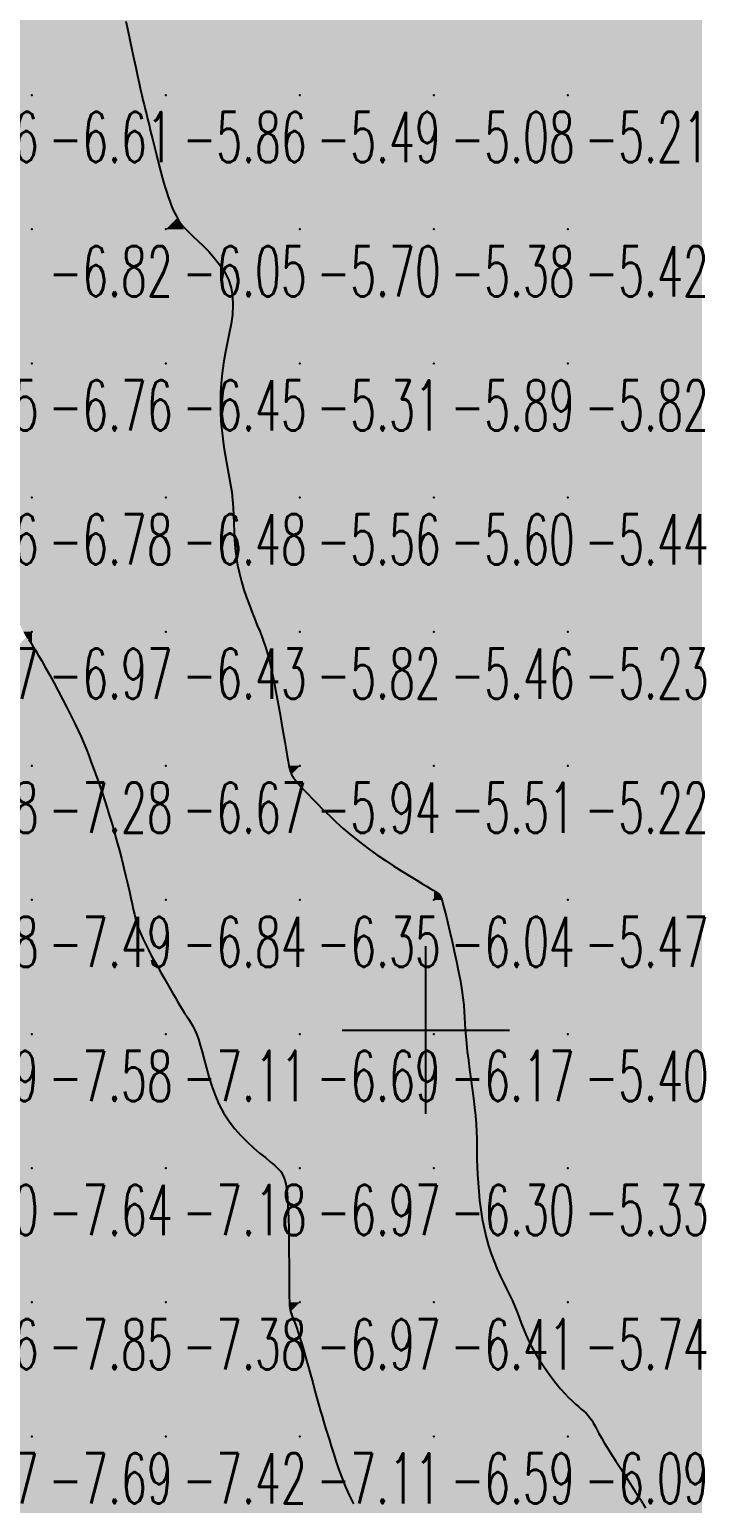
# Model space of a CAD drawing. Header units: millimetres. Extents: x 88261 to 90953, y 390274 to 392322.
# Drawn here: x 89970.1 to 90020.1, y 391712.2 to 391822.1 of the extents above; entities that cross this region are included whole.
import ezdxf
from ezdxf.enums import TextEntityAlignment as Align

# ---------------------------------------------------------------- set-up
doc = ezdxf.new("R2010")
doc.units = ezdxf.units.MM
doc.header["$LTSCALE"] = 25
for name, color, linetype in [('Carroyage(1)_Croix', 7, 'Continuous'), ('CN_03_00', 7, 'Continuous'), ('COTEAlt', 7, 'Continuous'), ('TN_COLORIAGE', 7, 'Continuous')]:
    doc.layers.add(name, color=color, linetype=linetype)
doc.styles.add('Simplex 1.0', font='Simplex.shx', dxfattribs={"width": 0.99, "height": 2.5})
doc.styles.get("Standard").update_dxf_attribs({"font": 'times.ttf'})

# ---------------------------------------------------------------- blocks, each defined once
blk = doc.blocks.new('COTE')
at = {"color": 0}
blk.add_point((0, 0), dxfattribs=at)
at = {"layer": 'COTEAlt'}
blk.add_attdef('ALT', text='', height=3.75, dxfattribs=at).set_placement((1.25, -1.25), align=Align.TOP_LEFT)

msp = doc.modelspace()

# ---------------------------------------------------------------- linework, layer by layer
at = {"layer": 'Carroyage(1)_Croix'}
for p, q in [((89999.65, 391741.29), (89999.65, 391753.79)), ((89993.4, 391747.54), (90005.9, 391747.54))]:
    msp.add_line(p, q, dxfattribs=at)
at = {"layer": 'CN_03_00', "flags": 128}
for points, elevation in [([(89977.26, 391822.77), (89977.41, 391822.08), (89977.56, 391821.37), (89977.71, 391820.66), (89977.86, 391819.96), (89978, 391819.3), (89978.14, 391818.68), (89978.26, 391818.13), (89978.36, 391817.65), (89978.45, 391817.24), (89978.54, 391816.88), (89978.62, 391816.54), (89978.7, 391816.2), (89978.79, 391815.86), (89978.88, 391815.47), (89978.99, 391815.04), (89979.11, 391814.54), (89979.24, 391813.99), (89979.39, 391813.4), (89979.54, 391812.8), (89979.7, 391812.18), (89979.85, 391811.59), (89980, 391811.03), (89980.15, 391810.51), (89980.29, 391810.06), (89980.42, 391809.67), (89980.54, 391809.34), (89980.65, 391809.05), (89980.75, 391808.8), (89980.85, 391808.58), (89980.95, 391808.39), (89981.03, 391808.23), (89981.12, 391808.07), (89981.2, 391807.92), (89981.3, 391807.77), (89981.42, 391807.61), (89981.57, 391807.43), (89981.76, 391807.23), (89982, 391806.99), (89982.29, 391806.71), (89982.64, 391806.38), (89983.03, 391806.01), (89983.45, 391805.59), (89983.86, 391805.12), (89984.26, 391804.62), (89984.62, 391804.08), (89984.91, 391803.5), (89985.12, 391802.89), (89985.23, 391802.25), (89985.25, 391801.59), (89985.21, 391800.9), (89985.11, 391800.19), (89984.98, 391799.47), (89984.83, 391798.73), (89984.68, 391797.99), (89984.54, 391797.25), (89984.44, 391796.51), (89984.37, 391795.77), (89984.33, 391795.04), (89984.32, 391794.32), (89984.33, 391793.61), (89984.36, 391792.93), (89984.42, 391792.26), (89984.49, 391791.63), (89984.58, 391791.01), (89984.67, 391790.43), (89984.78, 391789.86), (89984.88, 391789.3), (89984.98, 391788.75), (89985.08, 391788.2), (89985.16, 391787.64), (89985.22, 391787.08), (89985.27, 391786.5), (89985.3, 391785.91), (89985.33, 391785.31), (89985.35, 391784.7), (89985.38, 391784.09), (89985.43, 391783.46), (89985.5, 391782.84), (89985.6, 391782.21), (89985.73, 391781.59), (89985.89, 391780.97), (89986.07, 391780.37), (89986.27, 391779.78), (89986.48, 391779.22), (89986.68, 391778.68), (89986.88, 391778.17), (89987.07, 391777.71), (89987.25, 391777.28), (89987.4, 391776.89), (89987.54, 391776.5), (89987.68, 391776.11), (89987.81, 391775.69), (89987.93, 391775.24), (89988.06, 391774.73), (89988.19, 391774.15), (89988.32, 391773.48), (89988.46, 391772.75), (89988.6, 391771.98), (89988.74, 391771.2), (89988.88, 391770.43), (89989, 391769.69), (89989.12, 391769.02), (89989.22, 391768.43), (89989.3, 391767.95), (89989.37, 391767.57), (89989.42, 391767.27), (89989.47, 391767.04), (89989.52, 391766.87), (89989.56, 391766.73), (89989.6, 391766.63), (89989.65, 391766.53), (89989.71, 391766.44), (89989.78, 391766.33), (89989.87, 391766.21), (89989.99, 391766.07), (89990.14, 391765.9), (89990.32, 391765.7), (89990.55, 391765.45), (89990.83, 391765.16), (89991.16, 391764.81), (89991.54, 391764.42), (89991.97, 391763.99), (89992.45, 391763.53), (89992.96, 391763.04), (89993.51, 391762.55), (89994.09, 391762.05), (89994.7, 391761.56), (89995.34, 391761.08), (89995.99, 391760.61), (89996.63, 391760.17), (89997.26, 391759.76), (89997.86, 391759.38), (89998.42, 391759.03), (89998.92, 391758.73), (89999.35, 391758.47), (89999.7, 391758.26), (89999.98, 391758.1), (90000.2, 391757.97), (90000.35, 391757.87), (90000.47, 391757.8), (90000.55, 391757.74), (90000.61, 391757.69), (90000.65, 391757.65), (90000.69, 391757.61), (90000.73, 391757.54), (90000.77, 391757.45), (90000.82, 391757.31), (90000.88, 391757.11), (90000.95, 391756.85), (90001.04, 391756.5), (90001.15, 391756.05), (90001.29, 391755.5), (90001.44, 391754.85), (90001.6, 391754.15), (90001.77, 391753.41), (90001.93, 391752.65), (90002.08, 391751.89), (90002.22, 391751.18), (90002.33, 391750.52), (90002.41, 391749.93), (90002.47, 391749.4), (90002.51, 391748.92), (90002.54, 391748.47), (90002.56, 391748.02), (90002.59, 391747.56), (90002.62, 391747.07), (90002.67, 391746.53), (90002.73, 391745.93), (90002.82, 391745.28), (90002.91, 391744.59), (90003.01, 391743.89), (90003.11, 391743.17), (90003.2, 391742.46), (90003.28, 391741.77), (90003.35, 391741.13), (90003.4, 391740.53), (90003.43, 391739.96), (90003.44, 391739.43), (90003.45, 391738.91), (90003.46, 391738.4), (90003.46, 391737.88), (90003.48, 391737.34), (90003.5, 391736.76), (90003.54, 391736.15), (90003.59, 391735.5), (90003.66, 391734.82), (90003.75, 391734.13), (90003.86, 391733.44), (90003.99, 391732.76), (90004.14, 391732.09), (90004.32, 391731.45), (90004.52, 391730.84), (90004.74, 391730.27), (90004.97, 391729.72), (90005.2, 391729.21), (90005.44, 391728.72), (90005.67, 391728.25), (90005.9, 391727.8), (90006.1, 391727.36), (90006.28, 391726.93), (90006.45, 391726.51), (90006.61, 391726.1), (90006.77, 391725.68), (90006.93, 391725.26), (90007.11, 391724.84), (90007.31, 391724.4), (90007.54, 391723.95), (90007.8, 391723.48), (90008.08, 391723.01), (90008.4, 391722.53), (90008.72, 391722.06), (90009.05, 391721.61), (90009.38, 391721.18), (90009.7, 391720.79), (90010.01, 391720.44), (90010.3, 391720.14), (90010.57, 391719.88), (90010.81, 391719.65), (90011.04, 391719.46), (90011.24, 391719.28), (90011.43, 391719.12), (90011.6, 391718.96), (90011.75, 391718.8), (90011.89, 391718.63), (90012.02, 391718.44), (90012.14, 391718.24), (90012.27, 391718.01), (90012.41, 391717.75), (90012.56, 391717.45), (90012.75, 391717.13), (90012.96, 391716.76), (90013.22, 391716.35), (90013.5, 391715.89), (90013.82, 391715.4), (90014.16, 391714.88), (90014.52, 391714.32), (90014.89, 391713.74), (90015.27, 391713.14), (90015.66, 391712.53), (90016.04, 391711.9)], -6), ([(89970.02, 391776.62), (89970.11, 391776.5), (89970.21, 391776.34), (89970.35, 391776.12), (89970.52, 391775.85), (89970.73, 391775.49), (89970.98, 391775.06), (89971.26, 391774.55), (89971.58, 391774), (89971.91, 391773.4), (89972.24, 391772.78), (89972.57, 391772.16), (89972.89, 391771.54), (89973.19, 391770.95), (89973.46, 391770.4), (89973.71, 391769.88), (89973.93, 391769.39), (89974.13, 391768.92), (89974.32, 391768.46), (89974.49, 391768.01), (89974.66, 391767.57), (89974.83, 391767.11), (89975, 391766.65), (89975.17, 391766.17), (89975.34, 391765.68), (89975.52, 391765.17), (89975.69, 391764.63), (89975.87, 391764.08), (89976.05, 391763.49), (89976.23, 391762.88), (89976.42, 391762.25), (89976.6, 391761.59), (89976.78, 391760.92), (89976.95, 391760.26), (89977.12, 391759.61), (89977.27, 391758.99), (89977.41, 391758.4), (89977.53, 391757.86), (89977.64, 391757.38), (89977.73, 391756.95), (89977.81, 391756.55), (89977.9, 391756.18), (89977.99, 391755.82), (89978.09, 391755.47), (89978.21, 391755.12), (89978.35, 391754.76), (89978.52, 391754.37), (89978.72, 391753.96), (89978.94, 391753.53), (89979.16, 391753.1), (89979.4, 391752.67), (89979.64, 391752.24), (89979.88, 391751.82), (89980.12, 391751.41), (89980.34, 391751.02), (89980.55, 391750.65), (89980.75, 391750.31), (89980.94, 391749.98), (89981.12, 391749.67), (89981.29, 391749.37), (89981.46, 391749.1), (89981.62, 391748.84), (89981.78, 391748.6), (89981.94, 391748.37), (89982.09, 391748.13), (89982.24, 391747.87), (89982.38, 391747.58), (89982.53, 391747.25), (89982.67, 391746.87), (89982.81, 391746.42), (89982.96, 391745.91), (89983.11, 391745.33), (89983.27, 391744.7), (89983.46, 391744.04), (89983.67, 391743.36), (89983.92, 391742.68), (89984.21, 391742.01), (89984.55, 391741.37), (89984.94, 391740.76), (89985.38, 391740.2), (89985.84, 391739.68), (89986.32, 391739.2), (89986.79, 391738.76), (89987.24, 391738.37), (89987.67, 391738.03), (89988.04, 391737.72), (89988.35, 391737.46), (89988.61, 391737.22), (89988.82, 391736.99), (89988.98, 391736.73), (89989.11, 391736.43), (89989.2, 391736.06), (89989.27, 391735.61), (89989.33, 391735.04), (89989.36, 391734.36), (89989.39, 391733.57), (89989.41, 391732.72), (89989.43, 391731.84), (89989.43, 391730.96), (89989.44, 391730.11), (89989.44, 391729.33), (89989.44, 391728.65), (89989.45, 391728.09), (89989.45, 391727.64), (89989.46, 391727.3), (89989.48, 391727.02), (89989.5, 391726.81), (89989.53, 391726.64), (89989.57, 391726.49), (89989.61, 391726.35), (89989.67, 391726.2), (89989.74, 391726.02), (89989.82, 391725.82), (89989.91, 391725.58), (89990.01, 391725.3), (89990.12, 391724.98), (89990.25, 391724.59), (89990.39, 391724.15), (89990.54, 391723.64), (89990.7, 391723.08), (89990.87, 391722.48), (89991.04, 391721.86), (89991.21, 391721.25), (89991.37, 391720.65), (89991.52, 391720.09), (89991.66, 391719.58), (89991.79, 391719.13), (89991.9, 391718.74), (89992.01, 391718.38), (89992.11, 391718.04), (89992.22, 391717.7), (89992.33, 391717.34), (89992.45, 391716.95), (89992.59, 391716.5), (89992.75, 391716), (89992.94, 391715.43), (89993.14, 391714.82), (89993.37, 391714.18), (89993.63, 391713.53), (89993.92, 391712.86), (89994.24, 391712.2)], -7)]:
    msp.add_lwpolyline(points, dxfattribs=dict(at, elevation=elevation))
at = {"layer": 'TN_COLORIAGE', "color": 151}
for points in [[(89960.25, 391827.24, -6.44), (89960.25, 391817.24, -6.44), (89970.25, 391827.24, -6.44)], [(89960.25, 391817.24, -6.44), (89970.25, 391817.24, -6.44), (89970.25, 391827.24, -6.44)], [(89970.25, 391817.24, -6), (89977.02, 391824.01, -6), (89970.25, 391827.24, -6), (89976.23, 391827.24, -6)], [(89977.02, 391824.01, -6.61), (89978.43, 391817.24, -6.61), (89970.25, 391817.24, -6.61)], [(89960.25, 391815.48, -6.61), (89963.74, 391810.73, -6.61), (89960.25, 391817.24, -6.61), (89970.25, 391817.24, -6.61)], [(89965.56, 391807.24, -6.61), (89963.74, 391810.73, -6.61), (89970.25, 391807.24, -6.61), (89970.25, 391817.24, -6.61)], [(89970.25, 391807.24, -6), (89978.81, 391815.8, -6), (89970.25, 391817.24, -6), (89978.43, 391817.24, -6)], [(89970.25, 391807.24, -6), (89978.81, 391815.8, -6), (89980.25, 391807.24, -6), (89980.25, 391809.8, -6)], [(89981.09, 391808.08, -6.05), (89980.25, 391809.8, -6.05), (89980.25, 391807.24, -6.05)], [(89981.09, 391808.08, -6.05), (89981.6, 391807.24, -6.05), (89980.25, 391807.24, -6.05)], [(89966.03, 391803.02, -6.76), (89965.38, 391797.24, -6.76), (89970.25, 391807.24, -6.76), (89970.25, 391797.24, -6.76)], [(89965.56, 391807.24, -6.82), (89966.03, 391803.02, -6.82), (89970.25, 391807.24, -6.82)], [(89970.25, 391807.24, -6.05), (89970.25, 391797.24, -6.05), (89980.25, 391807.24, -6.05)], [(89970.25, 391797.24, -6.05), (89980.25, 391797.24, -6.05), (89980.25, 391807.24, -6.05)], [(89980.25, 391797.24, -6), (89986.23, 391803.22, -6), (89980.25, 391807.24, -6), (89981.6, 391807.24, -6)], [(89984.18, 391797.24, -6.45), (89986.23, 391803.22, -6.45), (89980.25, 391797.24, -6.45)], [(89965.38, 391797.24, -6.76), (89965.46, 391792.45, -6.76), (89970.25, 391797.24, -6.76)], [(89965.64, 391787.24, -6.76), (89965.46, 391792.45, -6.76), (89970.25, 391787.24, -6.76), (89970.25, 391797.24, -6.76)], [(89970.25, 391797.24, -6.45), (89970.25, 391787.24, -6.45), (89980.25, 391797.24, -6.45)], [(89970.25, 391787.24, -6.45), (89980.25, 391787.24, -6.45), (89980.25, 391797.24, -6.45)], [(89980.25, 391787.24, -6), (89984.33, 391791.32, -6), (89980.25, 391797.24, -6), (89984.18, 391797.24, -6)], [(89984.33, 391791.32, -6.48), (89985.45, 391787.24, -6.48), (89980.25, 391787.24, -6.48)], [(89965.64, 391787.24, -6.78), (89966.52, 391783.51, -6.78), (89970.25, 391787.24, -6.78)], [(89969.61, 391777.24, -6.78), (89966.52, 391783.51, -6.78), (89970.25, 391777.24, -6.78), (89970.25, 391787.24, -6.78)], [(89970.25, 391787.24, -6.48), (89970.25, 391777.24, -6.48), (89980.25, 391787.24, -6.48)], [(89970.25, 391777.24, -6.48), (89980.25, 391777.24, -6.48), (89980.25, 391787.24, -6.48)], [(89980.25, 391787.24, -6), (89985.45, 391787.24, -6), (89980.25, 391777.24, -6), (89985.21, 391782.2, -6)], [(89985.21, 391782.2, -6.43), (89987.28, 391777.24, -6.43), (89980.25, 391777.24, -6.43)], [(89969.61, 391777.24, -6.97), (89969.83, 391776.82, -6.97), (89970.25, 391777.24, -6.97)], [(89970.25, 391776.4, -6.97), (89969.83, 391776.82, -6.97), (89970.25, 391777.24, -6.97)], [(89970.25, 391776.4, -6.43), (89973.53, 391770.52, -6.43), (89970.25, 391777.24, -6.43), (89980.25, 391777.24, -6.43)], [(89974.81, 391767.24, -6.43), (89973.53, 391770.52, -6.43), (89980.25, 391767.24, -6.43), (89980.25, 391777.24, -6.43)], [(89980.25, 391767.24, -6), (89988.11, 391775.1, -6), (89980.25, 391777.24, -6), (89987.28, 391777.24, -6)], [(89988.11, 391775.1, -6.67), (89989.41, 391767.24, -6.67), (89980.25, 391767.24, -6.67)], [(89974.81, 391767.24, -6.67), (89976.21, 391763.21, -6.67), (89980.25, 391767.24, -6.67)], [(89977.73, 391757.24, -6.67), (89976.21, 391763.21, -6.67), (89980.25, 391757.24, -6.67), (89980.25, 391767.24, -6.67)], [(89980.25, 391757.24, -6), (89989.56, 391766.55, -6), (89980.25, 391767.24, -6), (89989.41, 391767.24, -6)], [(89980.25, 391757.24, -6), (89989.56, 391766.55, -6), (89990.25, 391757.24, -6), (89990.25, 391765.74, -6)], [(89994.43, 391761.42, -6.35), (89990.25, 391765.74, -6.35), (89990.25, 391757.24, -6.35)], [(89990.25, 391757.24, -6), (89994.43, 391761.42, -6), (90000.25, 391757.24, -6), (90000.25, 391757.93, -6)], [(90000.69, 391757.69, -6.04), (90000.25, 391757.93, -6.04), (90000.25, 391757.24, -6.04)], [(89977.73, 391757.24, -6.84), (89978.03, 391755.03, -6.84), (89980.25, 391757.24, -6.84)], [(89980.25, 391751.2, -6.84), (89978.03, 391755.03, -6.84), (89980.25, 391757.24, -6.84)], [(89980.25, 391751.2, -6.35), (89981.67, 391748.66, -6.35), (89980.25, 391757.24, -6.35), (89990.25, 391757.24, -6.35)], [(89982.82, 391747.24, -6.35), (89981.67, 391748.66, -6.35), (89990.25, 391747.24, -6.35), (89990.25, 391757.24, -6.35)], [(89990.25, 391757.24, -6.04), (89990.25, 391747.24, -6.04), (90000.25, 391757.24, -6.04)], [(89990.25, 391747.24, -6.04), (90000.25, 391747.24, -6.04), (90000.25, 391757.24, -6.04)], [(90000.69, 391757.69, -6.04), (90000.89, 391757.24, -6.04), (90000.25, 391757.24, -6.04)], [(90000.25, 391747.24, -6), (90002.66, 391749.65, -6), (90000.25, 391757.24, -6), (90000.89, 391757.24, -6)], [(90002.44, 391747.24, -6.17), (90002.66, 391749.65, -6.17), (90000.25, 391747.24, -6.17)], [(89982.82, 391747.24, -6.69), (89983.94, 391740.93, -6.69), (89990.25, 391747.24, -6.69)], [(89988.71, 391737.24, -6.69), (89983.94, 391740.93, -6.69), (89990.25, 391737.24, -6.69), (89990.25, 391747.24, -6.69)], [(89990.25, 391747.24, -6.17), (89990.25, 391737.24, -6.17), (90000.25, 391747.24, -6.17)], [(89990.25, 391737.24, -6.17), (90000.25, 391737.24, -6.17), (90000.25, 391747.24, -6.17)], [(90000.25, 391737.24, -6), (90003.58, 391740.57, -6), (90000.25, 391747.24, -6), (90002.44, 391747.24, -6)], [(90003.34, 391737.24, -6.3), (90003.58, 391740.57, -6.3), (90000.25, 391737.24, -6.3)], [(89988.71, 391737.24, -6.97), (89989.45, 391736.44, -6.97), (89990.25, 391737.24, -6.97)], [(89989.45, 391736.44, -6.97), (89989.43, 391727.24, -6.97), (89990.25, 391737.24, -6.97), (89990.25, 391727.24, -6.97)], [(89990.25, 391737.24, -6.3), (89990.25, 391727.24, -6.3), (90000.25, 391737.24, -6.3)], [(89990.25, 391727.24, -6.3), (90000.25, 391727.24, -6.3), (90000.25, 391737.24, -6.3)], [(90000.25, 391727.24, -6), (90004.06, 391731.05, -6), (90000.25, 391737.24, -6), (90003.34, 391737.24, -6)], [(90004.06, 391731.05, -6.41), (90006.35, 391727.24, -6.41), (90000.25, 391727.24, -6.41)], [(89989.43, 391727.24, -6.97), (89989.5, 391726.49, -6.97), (89990.25, 391727.24, -6.97)], [(89990.25, 391724.89, -6.97), (89989.5, 391726.49, -6.97), (89990.25, 391727.24, -6.97)], [(89990.25, 391724.89, -6.41), (89991.84, 391718.83, -6.41), (89990.25, 391727.24, -6.41), (90000.25, 391727.24, -6.41)], [(89992.37, 391717.24, -6.41), (89991.84, 391718.83, -6.41), (90000.25, 391717.24, -6.41), (90000.25, 391727.24, -6.41)], [(90000.25, 391717.24, -6), (90007.15, 391724.14, -6), (90000.25, 391727.24, -6), (90006.35, 391727.24, -6)], [(90000.25, 391717.24, -6), (90007.15, 391724.14, -6), (90010.25, 391717.24, -6), (90010.25, 391719.89, -6)], [(90011.93, 391718.92, -6.09), (90010.25, 391719.89, -6.09), (90010.25, 391717.24, -6.09)], [(90011.93, 391718.92, -6.09), (90012.54, 391717.24, -6.09), (90010.25, 391717.24, -6.09)], [(89992.37, 391717.24, -6.59), (89994.24, 391711.23, -6.59), (90000.25, 391717.24, -6.59)], [(89998.18, 391707.24, -6.59), (89994.24, 391711.23, -6.59), (90000.25, 391707.24, -6.59), (90000.25, 391717.24, -6.59)], [(90000.25, 391717.24, -6.09), (90000.25, 391707.24, -6.09), (90010.25, 391717.24, -6.09)], [(90000.25, 391707.24, -6.09), (90010.25, 391707.24, -6.09), (90010.25, 391717.24, -6.09)], [(90010.25, 391707.24, -6), (90015.68, 391712.67, -6), (90010.25, 391717.24, -6), (90012.54, 391717.24, -6)], [(90015.68, 391712.67, -6.38), (90018.67, 391707.24, -6.38), (90010.25, 391707.24, -6.38)]]:
    msp.add_solid(points, dxfattribs=at)
at = {"layer": 'TN_COLORIAGE', "color": 141}
for points in [[(89978.43, 391817.24, -5.71), (89977.02, 391824.01, -5.71), (89980.25, 391817.24, -5.71), (89980.25, 391827.24, -5.71)], [(89980.25, 391817.24, -5.27), (89990.25, 391817.24, -5.27), (89990.25, 391827.24, -5.27)], [(89980.25, 391827.24, -5.27), (89980.25, 391817.24, -5.27), (89990.25, 391827.24, -5.27)], [(89990.25, 391817.24, -5.25), (90000.25, 391817.24, -5.25), (90000.25, 391827.24, -5.25)], [(89990.25, 391827.24, -5.25), (89990.25, 391817.24, -5.25), (90000.25, 391827.24, -5.25)], [(90000.25, 391817.24, -5.29), (90010.25, 391817.24, -5.29), (90010.25, 391827.24, -5.29)], [(90000.25, 391827.24, -5.29), (90000.25, 391817.24, -5.29), (90010.25, 391827.24, -5.29)], [(90018.59, 391827.24, -5.21), (90018.74, 391825.73, -5.21), (90010.25, 391827.24, -5.21), (90010.25, 391817.24, -5.21)], [(90020.25, 391823.61, -5.21), (90018.74, 391825.73, -5.21), (90020.25, 391817.24, -5.21), (90010.25, 391817.24, -5.21)], [(89978.43, 391817.24, -5.86), (89978.81, 391815.8, -5.86), (89980.25, 391817.24, -5.86)], [(89980.25, 391809.8, -5.86), (89978.81, 391815.8, -5.86), (89980.25, 391817.24, -5.86)], [(89980.25, 391809.8, -5.49), (89981.09, 391808.08, -5.49), (89980.25, 391817.24, -5.49), (89990.25, 391817.24, -5.49)], [(89981.6, 391807.24, -5.49), (89981.09, 391808.08, -5.49), (89990.25, 391807.24, -5.49), (89990.25, 391817.24, -5.49)], [(89990.25, 391817.24, -5.08), (89990.25, 391807.24, -5.08), (90000.25, 391817.24, -5.08)], [(89990.25, 391807.24, -5.08), (90000.25, 391807.24, -5.08), (90000.25, 391817.24, -5.08)], [(90000.25, 391807.24, -5.21), (90010.25, 391807.24, -5.21), (90010.25, 391817.24, -5.21)], [(90000.25, 391817.24, -5.21), (90000.25, 391807.24, -5.21), (90010.25, 391817.24, -5.21)], [(90010.25, 391807.24, -5.75), (90020.25, 391807.24, -5.75), (90020.25, 391817.24, -5.75)], [(90010.25, 391817.24, -5.75), (90010.25, 391807.24, -5.75), (90020.25, 391817.24, -5.75)], [(89981.6, 391807.24, -5.7), (89986.23, 391803.22, -5.7), (89990.25, 391807.24, -5.7)], [(89986.23, 391803.22, -5.31), (89984.18, 391797.24, -5.31), (89990.25, 391807.24, -5.31), (89990.25, 391797.24, -5.31)], [(89990.25, 391807.24, -5.38), (89990.25, 391797.24, -5.38), (90000.25, 391807.24, -5.38)], [(89990.25, 391797.24, -5.38), (90000.25, 391797.24, -5.38), (90000.25, 391807.24, -5.38)], [(90000.25, 391797.24, -5.42), (90010.25, 391797.24, -5.42), (90010.25, 391807.24, -5.42)], [(90000.25, 391807.24, -5.42), (90000.25, 391797.24, -5.42), (90010.25, 391807.24, -5.42)], [(90010.25, 391797.24, -5.83), (90020.25, 391797.24, -5.83), (90020.25, 391807.24, -5.83)], [(90010.25, 391807.24, -5.83), (90010.25, 391797.24, -5.83), (90020.25, 391807.24, -5.83)], [(89984.18, 391797.24, -5.31), (89984.33, 391791.32, -5.31), (89990.25, 391797.24, -5.31)], [(89985.45, 391787.24, -5.31), (89984.33, 391791.32, -5.31), (89990.25, 391787.24, -5.31), (89990.25, 391797.24, -5.31)], [(89990.25, 391797.24, -5.89), (89990.25, 391787.24, -5.89), (90000.25, 391797.24, -5.89)], [(89990.25, 391787.24, -5.89), (90000.25, 391787.24, -5.89), (90000.25, 391797.24, -5.89)], [(90000.25, 391787.24, -5.82), (90010.25, 391787.24, -5.82), (90010.25, 391797.24, -5.82)], [(90000.25, 391797.24, -5.82), (90000.25, 391787.24, -5.82), (90010.25, 391797.24, -5.82)], [(90010.25, 391797.24, -5.98), (90010.25, 391787.24, -5.98), (90020.25, 391797.24, -5.98)], [(90010.25, 391787.24, -5.98), (90020.25, 391787.24, -5.98), (90020.25, 391797.24, -5.98)], [(89987.28, 391777.24, -5.56), (89985.21, 391782.2, -5.56), (89990.25, 391777.24, -5.56), (89990.25, 391787.24, -5.56)], [(89985.21, 391782.2, -5.56), (89985.45, 391787.24, -5.56), (89990.25, 391787.24, -5.56)], [(89990.25, 391777.24, -5.6), (90000.25, 391777.24, -5.6), (90000.25, 391787.24, -5.6)], [(89990.25, 391787.24, -5.6), (89990.25, 391777.24, -5.6), (90000.25, 391787.24, -5.6)], [(90000.25, 391787.24, -5.44), (90000.25, 391777.24, -5.44), (90010.25, 391787.24, -5.44)], [(90000.25, 391777.24, -5.44), (90010.25, 391777.24, -5.44), (90010.25, 391787.24, -5.44)], [(90010.25, 391787.24, -5.7), (90010.25, 391777.24, -5.7), (90020.25, 391787.24, -5.7)], [(90010.25, 391777.24, -5.7), (90020.25, 391777.24, -5.7), (90020.25, 391787.24, -5.7)], [(89987.28, 391777.24, -5.82), (89988.11, 391775.1, -5.82), (89990.25, 391777.24, -5.82)], [(89989.41, 391767.24, -5.82), (89988.11, 391775.1, -5.82), (89990.25, 391767.24, -5.82), (89990.25, 391777.24, -5.82)], [(89990.25, 391767.24, -5.46), (90000.25, 391767.24, -5.46), (90000.25, 391777.24, -5.46)], [(89990.25, 391777.24, -5.46), (89990.25, 391767.24, -5.46), (90000.25, 391777.24, -5.46)], [(90000.25, 391777.24, -5.23), (90000.25, 391767.24, -5.23), (90010.25, 391777.24, -5.23)], [(90000.25, 391767.24, -5.23), (90010.25, 391767.24, -5.23), (90010.25, 391777.24, -5.23)], [(90010.25, 391767.24, -5.38), (90020.25, 391767.24, -5.38), (90020.25, 391777.24, -5.38)], [(90010.25, 391777.24, -5.38), (90010.25, 391767.24, -5.38), (90020.25, 391777.24, -5.38)], [(89989.41, 391767.24, -5.94), (89989.56, 391766.55, -5.94), (89990.25, 391767.24, -5.94)], [(89990.25, 391765.74, -5.94), (89989.56, 391766.55, -5.94), (89990.25, 391767.24, -5.94)], [(89990.25, 391765.74, -5.51), (89994.43, 391761.42, -5.51), (89990.25, 391767.24, -5.51), (90000.25, 391767.24, -5.51)], [(90000.25, 391757.93, -5.51), (89994.43, 391761.42, -5.51), (90000.25, 391767.24, -5.51)], [(90000.25, 391757.93, -5.22), (90000.69, 391757.69, -5.22), (90000.25, 391767.24, -5.22), (90010.25, 391767.24, -5.22)], [(90000.89, 391757.24, -5.22), (90000.69, 391757.69, -5.22), (90010.25, 391757.24, -5.22), (90010.25, 391767.24, -5.22)], [(90010.25, 391767.24, -5.1), (90010.25, 391757.24, -5.1), (90020.25, 391767.24, -5.1)], [(90010.25, 391757.24, -5.1), (90020.25, 391757.24, -5.1), (90020.25, 391767.24, -5.1)], [(90000.89, 391757.24, -5.47), (90002.66, 391749.65, -5.47), (90010.25, 391757.24, -5.47)], [(90002.66, 391749.65, -5.4), (90002.44, 391747.24, -5.4), (90010.25, 391757.24, -5.4), (90010.25, 391747.24, -5.4)], [(90010.25, 391757.24, -5.09), (90010.25, 391747.24, -5.09), (90020.25, 391757.24, -5.09)], [(90010.25, 391747.24, -5.09), (90020.25, 391747.24, -5.09), (90020.25, 391757.24, -5.09)], [(90002.44, 391747.24, -5.4), (90003.58, 391740.57, -5.4), (90010.25, 391747.24, -5.4)], [(90003.58, 391740.57, -5.33), (90003.34, 391737.24, -5.33), (90010.25, 391747.24, -5.33), (90010.25, 391737.24, -5.33)], [(90010.25, 391747.24, -5.26), (90010.25, 391737.24, -5.26), (90020.25, 391747.24, -5.26)], [(90010.25, 391737.24, -5.26), (90020.25, 391737.24, -5.26), (90020.25, 391747.24, -5.26)], [(90003.34, 391737.24, -5.33), (90004.06, 391731.05, -5.33), (90010.25, 391737.24, -5.33)], [(90006.35, 391727.24, -5.33), (90004.06, 391731.05, -5.33), (90010.25, 391727.24, -5.33), (90010.25, 391737.24, -5.33)], [(90010.25, 391737.24, -5.52), (90010.25, 391727.24, -5.52), (90020.25, 391737.24, -5.52)], [(90010.25, 391727.24, -5.52), (90020.25, 391727.24, -5.52), (90020.25, 391737.24, -5.52)], [(90006.35, 391727.24, -5.74), (90007.15, 391724.14, -5.74), (90010.25, 391727.24, -5.74)], [(90010.25, 391719.89, -5.74), (90007.15, 391724.14, -5.74), (90010.25, 391727.24, -5.74)], [(90010.25, 391719.89, -5.53), (90011.93, 391718.92, -5.53), (90010.25, 391727.24, -5.53), (90020.25, 391727.24, -5.53)], [(90012.54, 391717.24, -5.53), (90011.93, 391718.92, -5.53), (90020.25, 391717.24, -5.53), (90020.25, 391727.24, -5.53)], [(90012.54, 391717.24, -5.68), (90015.68, 391712.67, -5.68), (90020.25, 391717.24, -5.68)], [(90018.67, 391707.24, -5.68), (90015.68, 391712.67, -5.68), (90020.25, 391707.24, -5.68), (90020.25, 391717.24, -5.68)]]:
    msp.add_solid(points, dxfattribs=at)
at = {"layer": 'TN_COLORIAGE', "color": 161}
for points in [[(89960.25, 391767.24, -7), (89969.83, 391776.82, -7), (89970.25, 391767.24, -7), (89970.25, 391776.4, -7)], [(89973.53, 391770.52, -7.28), (89970.25, 391776.4, -7.28), (89970.25, 391767.24, -7.28)], [(89973.53, 391770.52, -7.28), (89974.81, 391767.24, -7.28), (89970.25, 391767.24, -7.28)], [(89960.25, 391757.24, -7.28), (89970.25, 391757.24, -7.28), (89970.25, 391767.24, -7.28)], [(89960.25, 391767.24, -7.28), (89960.25, 391757.24, -7.28), (89970.25, 391767.24, -7.28)], [(89970.25, 391757.24, -7), (89976.21, 391763.21, -7), (89970.25, 391767.24, -7), (89974.81, 391767.24, -7)], [(89976.21, 391763.21, -7.49), (89977.73, 391757.24, -7.49), (89970.25, 391757.24, -7.49)], [(89960.25, 391757.24, -7.49), (89960.25, 391747.24, -7.49), (89970.25, 391757.24, -7.49)], [(89960.25, 391747.24, -7.49), (89970.25, 391747.24, -7.49), (89970.25, 391757.24, -7.49)], [(89970.25, 391747.24, -7), (89978.03, 391755.03, -7), (89970.25, 391757.24, -7), (89977.73, 391757.24, -7)], [(89970.25, 391747.24, -7), (89978.03, 391755.03, -7), (89980.25, 391747.24, -7), (89980.25, 391751.2, -7)], [(89981.67, 391748.66, -7.11), (89980.25, 391751.2, -7.11), (89980.25, 391747.24, -7.11)], [(89981.67, 391748.66, -7.11), (89982.82, 391747.24, -7.11), (89980.25, 391747.24, -7.11)], [(89960.25, 391746.05, -7.58), (89962.12, 391739.11, -7.58), (89960.25, 391747.24, -7.58), (89970.25, 391747.24, -7.58)], [(89962.37, 391737.24, -7.58), (89962.12, 391739.11, -7.58), (89970.25, 391737.24, -7.58), (89970.25, 391747.24, -7.58)], [(89970.25, 391737.24, -7.11), (89980.25, 391737.24, -7.11), (89980.25, 391747.24, -7.11)], [(89970.25, 391747.24, -7.11), (89970.25, 391737.24, -7.11), (89980.25, 391747.24, -7.11)], [(89980.25, 391737.24, -7), (89983.94, 391740.93, -7), (89980.25, 391747.24, -7), (89982.82, 391747.24, -7)], [(89983.94, 391740.93, -7.18), (89988.71, 391737.24, -7.18), (89980.25, 391737.24, -7.18)], [(89962.37, 391737.24, -7.64), (89963.35, 391730.34, -7.64), (89970.25, 391737.24, -7.64)], [(89965.51, 391727.24, -7.64), (89963.35, 391730.34, -7.64), (89970.25, 391727.24, -7.64), (89970.25, 391737.24, -7.64)], [(89970.25, 391737.24, -7.18), (89970.25, 391727.24, -7.18), (89980.25, 391737.24, -7.18)], [(89970.25, 391727.24, -7.18), (89980.25, 391727.24, -7.18), (89980.25, 391737.24, -7.18)], [(89980.25, 391727.24, -7), (89989.45, 391736.44, -7), (89980.25, 391737.24, -7), (89988.71, 391737.24, -7)], [(89989.43, 391727.24, -7.38), (89989.45, 391736.44, -7.38), (89980.25, 391727.24, -7.38)], [(89966.77, 391723.76, -7.69), (89964.91, 391717.24, -7.69), (89970.25, 391727.24, -7.69), (89970.25, 391717.24, -7.69)], [(89965.51, 391727.24, -7.85), (89966.77, 391723.76, -7.85), (89970.25, 391727.24, -7.85)], [(89970.25, 391727.24, -7.38), (89970.25, 391717.24, -7.38), (89980.25, 391727.24, -7.38)], [(89970.25, 391717.24, -7.38), (89980.25, 391717.24, -7.38), (89980.25, 391727.24, -7.38)], [(89980.25, 391717.24, -7), (89989.5, 391726.49, -7), (89980.25, 391727.24, -7), (89989.43, 391727.24, -7)], [(89980.25, 391717.24, -7), (89989.5, 391726.49, -7), (89990.25, 391717.24, -7), (89990.25, 391724.89, -7)], [(89991.84, 391718.83, -7.11), (89990.25, 391724.89, -7.11), (89990.25, 391717.24, -7.11)], [(89991.84, 391718.83, -7.11), (89992.37, 391717.24, -7.11), (89990.25, 391717.24, -7.11)], [(89964.91, 391717.24, -7.69), (89965.24, 391712.23, -7.69), (89970.25, 391717.24, -7.69)], [(89969.27, 391707.24, -7.69), (89965.24, 391712.23, -7.69), (89970.25, 391707.24, -7.69), (89970.25, 391717.24, -7.69)], [(89970.25, 391717.24, -7.42), (89970.25, 391707.24, -7.42), (89980.25, 391717.24, -7.42)], [(89970.25, 391707.24, -7.42), (89980.25, 391707.24, -7.42), (89980.25, 391717.24, -7.42)], [(89980.25, 391717.24, -7.11), (89980.25, 391707.24, -7.11), (89990.25, 391717.24, -7.11)], [(89980.25, 391707.24, -7.11), (89990.25, 391707.24, -7.11), (89990.25, 391717.24, -7.11)], [(89990.25, 391707.24, -7), (89994.24, 391711.23, -7), (89990.25, 391717.24, -7), (89992.37, 391717.24, -7)]]:
    msp.add_solid(points, dxfattribs=at)

# ---------------------------------------------------------------- block references
at = {"layer": 'COTEAlt'}
ref = msp.add_blockref('COTE', (89960.25, 391817.24), dxfattribs=at)
ref.add_attrib('ALT', '-6.96', dxfattribs={"height": 3.75, "style": 'Simplex 1.0', "width": 0.6}).set_placement((89961.5, 391815.99), align=Align.TOP_LEFT)
ref = msp.add_blockref('COTE', (89970.25, 391817.24), dxfattribs=at)
ref.add_attrib('ALT', '-6.61', dxfattribs={"height": 3.75, "style": 'Simplex 1.0', "width": 0.6}).set_placement((89971.5, 391815.99), align=Align.TOP_LEFT)
ref = msp.add_blockref('COTE', (89980.25, 391817.24), dxfattribs=at)
ref.add_attrib('ALT', '-5.86', dxfattribs={"height": 3.75, "style": 'Simplex 1.0', "width": 0.6}).set_placement((89981.5, 391815.99), align=Align.TOP_LEFT)
ref = msp.add_blockref('COTE', (89990.25, 391817.24), dxfattribs=at)
ref.add_attrib('ALT', '-5.49', dxfattribs={"height": 3.75, "style": 'Simplex 1.0', "width": 0.6}).set_placement((89991.5, 391815.99), align=Align.TOP_LEFT)
ref = msp.add_blockref('COTE', (90000.25, 391817.24), dxfattribs=at)
ref.add_attrib('ALT', '-5.08', dxfattribs={"height": 3.75, "style": 'Simplex 1.0', "width": 0.6}).set_placement((90001.5, 391815.99), align=Align.TOP_LEFT)
ref = msp.add_blockref('COTE', (90010.25, 391817.24), dxfattribs=at)
ref.add_attrib('ALT', '-5.21', dxfattribs={"height": 3.75, "style": 'Simplex 1.0', "width": 0.6}).set_placement((90011.5, 391815.99), align=Align.TOP_LEFT)
ref = msp.add_blockref('COTE', (89970.25, 391807.24), dxfattribs=at)
ref.add_attrib('ALT', '-6.82', dxfattribs={"height": 3.75, "style": 'Simplex 1.0', "width": 0.6}).set_placement((89971.5, 391805.99), align=Align.TOP_LEFT)
ref = msp.add_blockref('COTE', (89980.25, 391807.24), dxfattribs=at)
ref.add_attrib('ALT', '-6.05', dxfattribs={"height": 3.75, "style": 'Simplex 1.0', "width": 0.6}).set_placement((89981.5, 391805.99), align=Align.TOP_LEFT)
ref = msp.add_blockref('COTE', (89990.25, 391807.24), dxfattribs=at)
ref.add_attrib('ALT', '-5.70', dxfattribs={"height": 3.75, "style": 'Simplex 1.0', "width": 0.6}).set_placement((89991.5, 391805.99), align=Align.TOP_LEFT)
ref = msp.add_blockref('COTE', (90000.25, 391807.24), dxfattribs=at)
ref.add_attrib('ALT', '-5.38', dxfattribs={"height": 3.75, "style": 'Simplex 1.0', "width": 0.6}).set_placement((90001.5, 391805.99), align=Align.TOP_LEFT)
ref = msp.add_blockref('COTE', (90010.25, 391807.24), dxfattribs=at)
ref.add_attrib('ALT', '-5.42', dxfattribs={"height": 3.75, "style": 'Simplex 1.0', "width": 0.6}).set_placement((90011.5, 391805.99), align=Align.TOP_LEFT)
ref = msp.add_blockref('COTE', (89960.25, 391797.24), dxfattribs=at)
ref.add_attrib('ALT', '-7.25', dxfattribs={"height": 3.75, "style": 'Simplex 1.0', "width": 0.6}).set_placement((89961.5, 391795.99), align=Align.TOP_LEFT)
ref = msp.add_blockref('COTE', (89970.25, 391797.24), dxfattribs=at)
ref.add_attrib('ALT', '-6.76', dxfattribs={"height": 3.75, "style": 'Simplex 1.0', "width": 0.6}).set_placement((89971.5, 391795.99), align=Align.TOP_LEFT)
ref = msp.add_blockref('COTE', (89980.25, 391797.24), dxfattribs=at)
ref.add_attrib('ALT', '-6.45', dxfattribs={"height": 3.75, "style": 'Simplex 1.0', "width": 0.6}).set_placement((89981.5, 391795.99), align=Align.TOP_LEFT)
ref = msp.add_blockref('COTE', (89990.25, 391797.24), dxfattribs=at)
ref.add_attrib('ALT', '-5.31', dxfattribs={"height": 3.75, "style": 'Simplex 1.0', "width": 0.6}).set_placement((89991.5, 391795.99), align=Align.TOP_LEFT)
ref = msp.add_blockref('COTE', (90000.25, 391797.24), dxfattribs=at)
ref.add_attrib('ALT', '-5.89', dxfattribs={"height": 3.75, "style": 'Simplex 1.0', "width": 0.6}).set_placement((90001.5, 391795.99), align=Align.TOP_LEFT)
ref = msp.add_blockref('COTE', (90010.25, 391797.24), dxfattribs=at)
ref.add_attrib('ALT', '-5.82', dxfattribs={"height": 3.75, "style": 'Simplex 1.0', "width": 0.6}).set_placement((90011.5, 391795.99), align=Align.TOP_LEFT)
ref = msp.add_blockref('COTE', (89960.25, 391787.24), dxfattribs=at)
ref.add_attrib('ALT', '-7.26', dxfattribs={"height": 3.75, "style": 'Simplex 1.0', "width": 0.6}).set_placement((89961.5, 391785.99), align=Align.TOP_LEFT)
ref = msp.add_blockref('COTE', (89970.25, 391787.24), dxfattribs=at)
ref.add_attrib('ALT', '-6.78', dxfattribs={"height": 3.75, "style": 'Simplex 1.0', "width": 0.6}).set_placement((89971.5, 391785.99), align=Align.TOP_LEFT)
ref = msp.add_blockref('COTE', (89980.25, 391787.24), dxfattribs=at)
ref.add_attrib('ALT', '-6.48', dxfattribs={"height": 3.75, "style": 'Simplex 1.0', "width": 0.6}).set_placement((89981.5, 391785.99), align=Align.TOP_LEFT)
ref = msp.add_blockref('COTE', (89990.25, 391787.24), dxfattribs=at)
ref.add_attrib('ALT', '-5.56', dxfattribs={"height": 3.75, "style": 'Simplex 1.0', "width": 0.6}).set_placement((89991.5, 391785.99), align=Align.TOP_LEFT)
ref = msp.add_blockref('COTE', (90000.25, 391787.24), dxfattribs=at)
ref.add_attrib('ALT', '-5.60', dxfattribs={"height": 3.75, "style": 'Simplex 1.0', "width": 0.6}).set_placement((90001.5, 391785.99), align=Align.TOP_LEFT)
ref = msp.add_blockref('COTE', (90010.25, 391787.24), dxfattribs=at)
ref.add_attrib('ALT', '-5.44', dxfattribs={"height": 3.75, "style": 'Simplex 1.0', "width": 0.6}).set_placement((90011.5, 391785.99), align=Align.TOP_LEFT)
ref = msp.add_blockref('COTE', (89960.25, 391777.24), dxfattribs=at)
ref.add_attrib('ALT', '-7.37', dxfattribs={"height": 3.75, "style": 'Simplex 1.0', "width": 0.6}).set_placement((89961.5, 391775.99), align=Align.TOP_LEFT)
ref = msp.add_blockref('COTE', (89970.25, 391777.24), dxfattribs=at)
ref.add_attrib('ALT', '-6.97', dxfattribs={"height": 3.75, "style": 'Simplex 1.0', "width": 0.6}).set_placement((89971.5, 391775.99), align=Align.TOP_LEFT)
ref = msp.add_blockref('COTE', (89980.25, 391777.24), dxfattribs=at)
ref.add_attrib('ALT', '-6.43', dxfattribs={"height": 3.75, "style": 'Simplex 1.0', "width": 0.6}).set_placement((89981.5, 391775.99), align=Align.TOP_LEFT)
ref = msp.add_blockref('COTE', (89990.25, 391777.24), dxfattribs=at)
ref.add_attrib('ALT', '-5.82', dxfattribs={"height": 3.75, "style": 'Simplex 1.0', "width": 0.6}).set_placement((89991.5, 391775.99), align=Align.TOP_LEFT)
ref = msp.add_blockref('COTE', (90000.25, 391777.24), dxfattribs=at)
ref.add_attrib('ALT', '-5.46', dxfattribs={"height": 3.75, "style": 'Simplex 1.0', "width": 0.6}).set_placement((90001.5, 391775.99), align=Align.TOP_LEFT)
ref = msp.add_blockref('COTE', (90010.25, 391777.24), dxfattribs=at)
ref.add_attrib('ALT', '-5.23', dxfattribs={"height": 3.75, "style": 'Simplex 1.0', "width": 0.6}).set_placement((90011.5, 391775.99), align=Align.TOP_LEFT)
ref = msp.add_blockref('COTE', (89960.25, 391767.24), dxfattribs=at)
ref.add_attrib('ALT', '-7.58', dxfattribs={"height": 3.75, "style": 'Simplex 1.0', "width": 0.6}).set_placement((89961.5, 391765.99), align=Align.TOP_LEFT)
ref = msp.add_blockref('COTE', (89970.25, 391767.24), dxfattribs=at)
ref.add_attrib('ALT', '-7.28', dxfattribs={"height": 3.75, "style": 'Simplex 1.0', "width": 0.6}).set_placement((89971.5, 391765.99), align=Align.TOP_LEFT)
ref = msp.add_blockref('COTE', (89980.25, 391767.24), dxfattribs=at)
ref.add_attrib('ALT', '-6.67', dxfattribs={"height": 3.75, "style": 'Simplex 1.0', "width": 0.6}).set_placement((89981.5, 391765.99), align=Align.TOP_LEFT)
ref = msp.add_blockref('COTE', (89990.25, 391767.24), dxfattribs=at)
ref.add_attrib('ALT', '-5.94', dxfattribs={"height": 3.75, "style": 'Simplex 1.0', "width": 0.6}).set_placement((89991.5, 391765.99), align=Align.TOP_LEFT)
ref = msp.add_blockref('COTE', (90000.25, 391767.24), dxfattribs=at)
ref.add_attrib('ALT', '-5.51', dxfattribs={"height": 3.75, "style": 'Simplex 1.0', "width": 0.6}).set_placement((90001.5, 391765.99), align=Align.TOP_LEFT)
ref = msp.add_blockref('COTE', (90010.25, 391767.24), dxfattribs=at)
ref.add_attrib('ALT', '-5.22', dxfattribs={"height": 3.75, "style": 'Simplex 1.0', "width": 0.6}).set_placement((90011.5, 391765.99), align=Align.TOP_LEFT)
ref = msp.add_blockref('COTE', (89960.25, 391757.24), dxfattribs=at)
ref.add_attrib('ALT', '-7.78', dxfattribs={"height": 3.75, "style": 'Simplex 1.0', "width": 0.6}).set_placement((89961.5, 391755.99), align=Align.TOP_LEFT)
ref = msp.add_blockref('COTE', (89970.25, 391757.24), dxfattribs=at)
ref.add_attrib('ALT', '-7.49', dxfattribs={"height": 3.75, "style": 'Simplex 1.0', "width": 0.6}).set_placement((89971.5, 391755.99), align=Align.TOP_LEFT)
ref = msp.add_blockref('COTE', (89980.25, 391757.24), dxfattribs=at)
ref.add_attrib('ALT', '-6.84', dxfattribs={"height": 3.75, "style": 'Simplex 1.0', "width": 0.6}).set_placement((89981.5, 391755.99), align=Align.TOP_LEFT)
ref = msp.add_blockref('COTE', (89990.25, 391757.24), dxfattribs=at)
ref.add_attrib('ALT', '-6.35', dxfattribs={"height": 3.75, "style": 'Simplex 1.0', "width": 0.6}).set_placement((89991.5, 391755.99), align=Align.TOP_LEFT)
ref = msp.add_blockref('COTE', (90000.25, 391757.24), dxfattribs=at)
ref.add_attrib('ALT', '-6.04', dxfattribs={"height": 3.75, "style": 'Simplex 1.0', "width": 0.6}).set_placement((90001.5, 391755.99), align=Align.TOP_LEFT)
ref = msp.add_blockref('COTE', (90010.25, 391757.24), dxfattribs=at)
ref.add_attrib('ALT', '-5.47', dxfattribs={"height": 3.75, "style": 'Simplex 1.0', "width": 0.6}).set_placement((90011.5, 391755.99), align=Align.TOP_LEFT)
ref = msp.add_blockref('COTE', (89960.25, 391747.24), dxfattribs=at)
ref.add_attrib('ALT', '-7.99', dxfattribs={"height": 3.75, "style": 'Simplex 1.0', "width": 0.6}).set_placement((89961.5, 391745.99), align=Align.TOP_LEFT)
ref = msp.add_blockref('COTE', (89970.25, 391747.24), dxfattribs=at)
ref.add_attrib('ALT', '-7.58', dxfattribs={"height": 3.75, "style": 'Simplex 1.0', "width": 0.6}).set_placement((89971.5, 391745.99), align=Align.TOP_LEFT)
ref = msp.add_blockref('COTE', (89980.25, 391747.24), dxfattribs=at)
ref.add_attrib('ALT', '-7.11', dxfattribs={"height": 3.75, "style": 'Simplex 1.0', "width": 0.6}).set_placement((89981.5, 391745.99), align=Align.TOP_LEFT)
ref = msp.add_blockref('COTE', (89990.25, 391747.24), dxfattribs=at)
ref.add_attrib('ALT', '-6.69', dxfattribs={"height": 3.75, "style": 'Simplex 1.0', "width": 0.6}).set_placement((89991.5, 391745.99), align=Align.TOP_LEFT)
ref = msp.add_blockref('COTE', (90000.25, 391747.24), dxfattribs=at)
ref.add_attrib('ALT', '-6.17', dxfattribs={"height": 3.75, "style": 'Simplex 1.0', "width": 0.6}).set_placement((90001.5, 391745.99), align=Align.TOP_LEFT)
ref = msp.add_blockref('COTE', (90010.25, 391747.24), dxfattribs=at)
ref.add_attrib('ALT', '-5.40', dxfattribs={"height": 3.75, "style": 'Simplex 1.0', "width": 0.6}).set_placement((90011.5, 391745.99), align=Align.TOP_LEFT)
ref = msp.add_blockref('COTE', (89960.25, 391737.24), dxfattribs=at)
ref.add_attrib('ALT', '-8.10', dxfattribs={"height": 3.75, "style": 'Simplex 1.0', "width": 0.6}).set_placement((89961.5, 391735.99), align=Align.TOP_LEFT)
ref = msp.add_blockref('COTE', (89970.25, 391737.24), dxfattribs=at)
ref.add_attrib('ALT', '-7.64', dxfattribs={"height": 3.75, "style": 'Simplex 1.0', "width": 0.6}).set_placement((89971.5, 391735.99), align=Align.TOP_LEFT)
ref = msp.add_blockref('COTE', (89980.25, 391737.24), dxfattribs=at)
ref.add_attrib('ALT', '-7.18', dxfattribs={"height": 3.75, "style": 'Simplex 1.0', "width": 0.6}).set_placement((89981.5, 391735.99), align=Align.TOP_LEFT)
ref = msp.add_blockref('COTE', (89990.25, 391737.24), dxfattribs=at)
ref.add_attrib('ALT', '-6.97', dxfattribs={"height": 3.75, "style": 'Simplex 1.0', "width": 0.6}).set_placement((89991.5, 391735.99), align=Align.TOP_LEFT)
ref = msp.add_blockref('COTE', (90000.25, 391737.24), dxfattribs=at)
ref.add_attrib('ALT', '-6.30', dxfattribs={"height": 3.75, "style": 'Simplex 1.0', "width": 0.6}).set_placement((90001.5, 391735.99), align=Align.TOP_LEFT)
ref = msp.add_blockref('COTE', (90010.25, 391737.24), dxfattribs=at)
ref.add_attrib('ALT', '-5.33', dxfattribs={"height": 3.75, "style": 'Simplex 1.0', "width": 0.6}).set_placement((90011.5, 391735.99), align=Align.TOP_LEFT)
ref = msp.add_blockref('COTE', (89960.25, 391727.24), dxfattribs=at)
ref.add_attrib('ALT', '-8.16', dxfattribs={"height": 3.75, "style": 'Simplex 1.0', "width": 0.6}).set_placement((89961.5, 391725.99), align=Align.TOP_LEFT)
ref = msp.add_blockref('COTE', (89970.25, 391727.24), dxfattribs=at)
ref.add_attrib('ALT', '-7.85', dxfattribs={"height": 3.75, "style": 'Simplex 1.0', "width": 0.6}).set_placement((89971.5, 391725.99), align=Align.TOP_LEFT)
ref = msp.add_blockref('COTE', (89980.25, 391727.24), dxfattribs=at)
ref.add_attrib('ALT', '-7.38', dxfattribs={"height": 3.75, "style": 'Simplex 1.0', "width": 0.6}).set_placement((89981.5, 391725.99), align=Align.TOP_LEFT)
ref = msp.add_blockref('COTE', (89990.25, 391727.24), dxfattribs=at)
ref.add_attrib('ALT', '-6.97', dxfattribs={"height": 3.75, "style": 'Simplex 1.0', "width": 0.6}).set_placement((89991.5, 391725.99), align=Align.TOP_LEFT)
ref = msp.add_blockref('COTE', (90000.25, 391727.24), dxfattribs=at)
ref.add_attrib('ALT', '-6.41', dxfattribs={"height": 3.75, "style": 'Simplex 1.0', "width": 0.6}).set_placement((90001.5, 391725.99), align=Align.TOP_LEFT)
ref = msp.add_blockref('COTE', (90010.25, 391727.24), dxfattribs=at)
ref.add_attrib('ALT', '-5.74', dxfattribs={"height": 3.75, "style": 'Simplex 1.0', "width": 0.6}).set_placement((90011.5, 391725.99), align=Align.TOP_LEFT)
ref = msp.add_blockref('COTE', (89960.25, 391717.24), dxfattribs=at)
ref.add_attrib('ALT', '-8.27', dxfattribs={"height": 3.75, "style": 'Simplex 1.0', "width": 0.6}).set_placement((89961.5, 391715.99), align=Align.TOP_LEFT)
ref = msp.add_blockref('COTE', (89970.25, 391717.24), dxfattribs=at)
ref.add_attrib('ALT', '-7.69', dxfattribs={"height": 3.75, "style": 'Simplex 1.0', "width": 0.6}).set_placement((89971.5, 391715.99), align=Align.TOP_LEFT)
ref = msp.add_blockref('COTE', (89980.25, 391717.24), dxfattribs=at)
ref.add_attrib('ALT', '-7.42', dxfattribs={"height": 3.75, "style": 'Simplex 1.0', "width": 0.6}).set_placement((89981.5, 391715.99), align=Align.TOP_LEFT)
ref = msp.add_blockref('COTE', (89990.25, 391717.24), dxfattribs=at)
ref.add_attrib('ALT', '-7.11', dxfattribs={"height": 3.75, "style": 'Simplex 1.0', "width": 0.6}).set_placement((89991.5, 391715.99), align=Align.TOP_LEFT)
ref = msp.add_blockref('COTE', (90000.25, 391717.24), dxfattribs=at)
ref.add_attrib('ALT', '-6.59', dxfattribs={"height": 3.75, "style": 'Simplex 1.0', "width": 0.6}).set_placement((90001.5, 391715.99), align=Align.TOP_LEFT)
ref = msp.add_blockref('COTE', (90010.25, 391717.24), dxfattribs=at)
ref.add_attrib('ALT', '-6.09', dxfattribs={"height": 3.75, "style": 'Simplex 1.0', "width": 0.6}).set_placement((90011.5, 391715.99), align=Align.TOP_LEFT)

doc.saveas('drawing.dxf')
